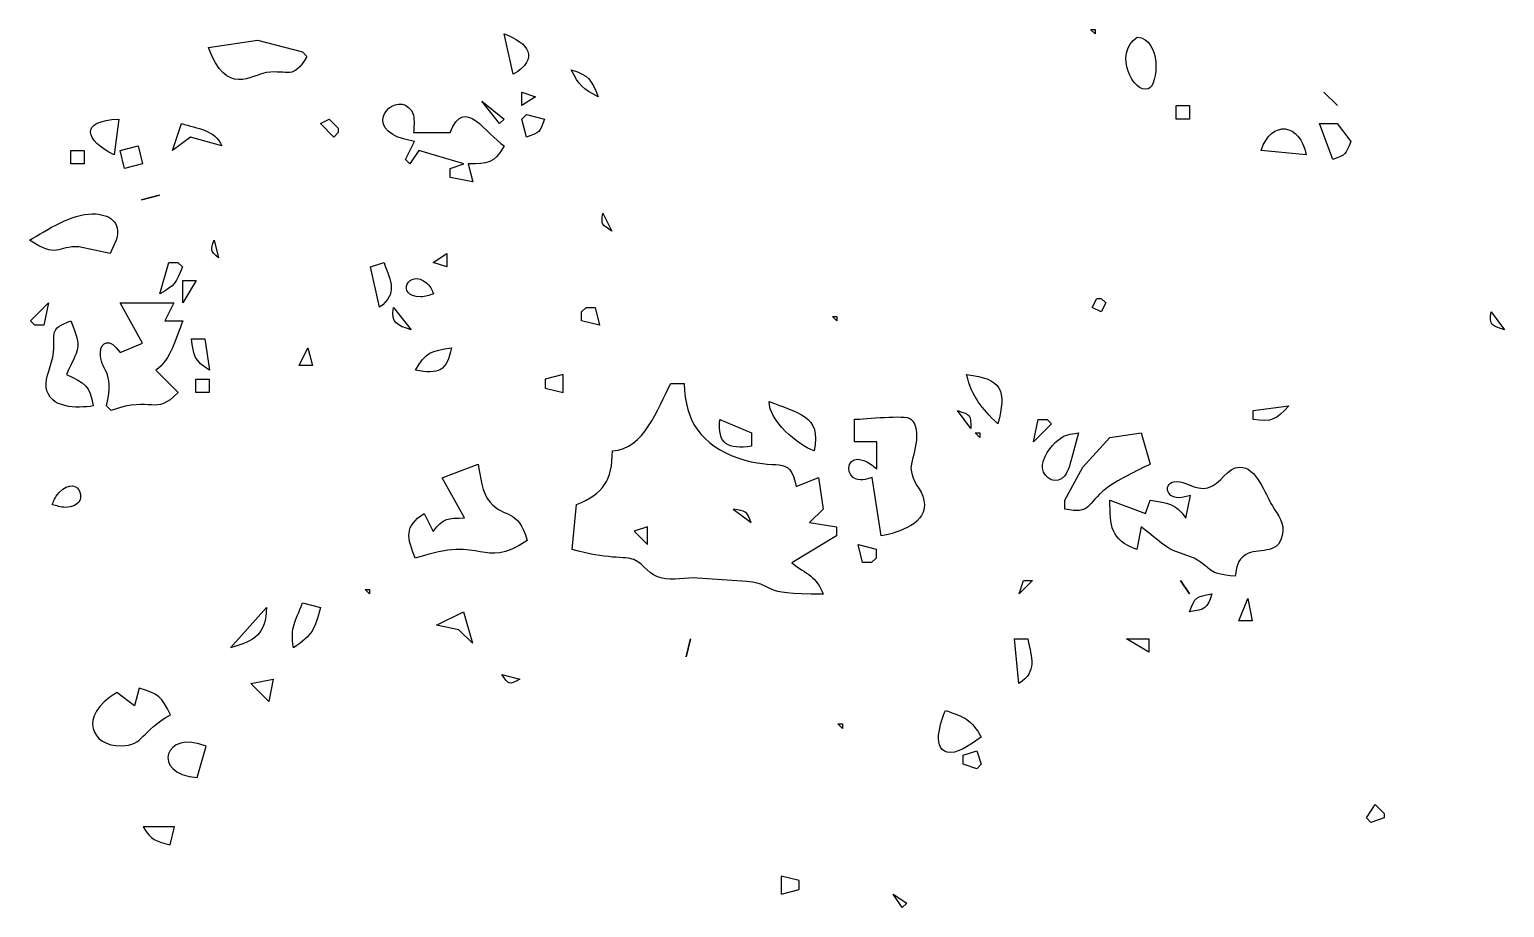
# Model space of a CAD drawing. Header units: centimetres. Extents: x -10.8 to 7.5, y -7.5 to 7.5.
# Drawn here: x -6.823 to -4.532, y 1.015 to 2.379 of the extents above; entities that cross this region are included whole.
import ezdxf

# ---------------------------------------------------------------- set-up
doc = ezdxf.new("R2010")
doc.units = ezdxf.units.CM
doc.header["$MEASUREMENT"] = 0
doc.layers.add('Layer 1', color=7, linetype='Continuous')

msp = doc.modelspace()

# ---------------------------------------------------------------- linework, layer by layer
at = {"layer": 'Layer 1'}
for points, knots in [([(-6.46897, 2.36256), (-6.46897, 2.36256), (-6.54525, 2.35108), (-6.54525, 2.35108), (-6.54525, 2.35108), (-6.51734, 2.27383), (-6.47865, 2.30849), (-6.45478, 2.31197), (-6.45478, 2.31197), (-6.42124, 2.31677), (-6.4133, 2.29965), (-6.39215, 2.33716), (-6.39215, 2.33716), (-6.39215, 2.33716), (-6.39911, 2.34412), (-6.39911, 2.34412), (-6.39911, 2.34412), (-6.39911, 2.34412), (-6.46898, 2.36256), (-6.46898, 2.36256), (-6.46898, 2.36256), (-6.46898, 2.36256), (-6.46897, 2.36256), (-6.46897, 2.36256)], [0, 0, 0, 0, 0.1428571, 0.1428571, 0.1428571, 0.1428571, 0.2857143, 0.2857143, 0.2857143, 0.2857143, 0.4285714, 0.4285714, 0.4285714, 0.4285714, 0.5714286, 0.5714286, 0.5714286, 0.5714286, 0.7142857, 0.7142857, 0.7142857, 0.7142857, 1, 1, 1, 1]), ([(-6.08594, 2.37195), (-6.08594, 2.37195), (-6.07202, 2.30932), (-6.07202, 2.30932), (-6.07202, 2.30932), (-6.0295, 2.3334), (-6.04857, 2.35873), (-6.08594, 2.37195)], [0, 0, 0, 0, 0.3333333, 0.3333333, 0.3333333, 0.3333333, 1, 1, 1, 1]), ([(-5.17481, 2.37891), (-5.17481, 2.37891), (-5.16785, 2.37195), (-5.16785, 2.37195), (-5.16785, 2.37195), (-5.16785, 2.37195), (-5.16785, 2.37891), (-5.16785, 2.37891), (-5.16785, 2.37891), (-5.16785, 2.37891), (-5.17481, 2.37891), (-5.17481, 2.37891)], [0, 0, 0, 0, 0.25, 0.25, 0.25, 0.25, 0.5, 0.5, 0.5, 0.5, 1, 1, 1, 1]), ([(-5.08566, 2.28663), (-5.06889, 2.29227), (-5.06485, 2.36478), (-5.10264, 2.36694), (-5.10264, 2.36694), (-5.14085, 2.34056), (-5.10772, 2.27932), (-5.08566, 2.28663)], [0, 0, 0, 0, 0.3333333, 0.3333333, 0.3333333, 0.3333333, 1, 1, 1, 1]), ([(-5.98159, 2.31628), (-5.96934, 2.29178), (-5.96433, 2.28677), (-5.93983, 2.27452), (-5.93983, 2.27452), (-5.95083, 2.30159), (-5.9534, 2.30716), (-5.98159, 2.31628)], [0, 0, 0, 0, 0.3333333, 0.3333333, 0.3333333, 0.3333333, 1, 1, 1, 1]), ([(-6.22663, 2.24578), (-6.24222, 2.28893), (-6.30228, 2.24126), (-6.25892, 2.21578), (-6.25892, 2.21578), (-6.24862, 2.20973), (-6.23658, 2.20764), (-6.22517, 2.20492), (-6.22517, 2.20492), (-6.22517, 2.20492), (-6.23909, 2.17708), (-6.23909, 2.17708), (-6.23909, 2.17708), (-6.23909, 2.17708), (-6.23213, 2.17012), (-6.23213, 2.17012), (-6.23213, 2.17012), (-6.23213, 2.17012), (-6.21821, 2.191), (-6.21821, 2.191), (-6.21821, 2.191), (-6.21821, 2.191), (-6.14862, 2.17012), (-6.14862, 2.17012), (-6.14862, 2.17012), (-6.14862, 2.17012), (-6.1695, 2.16316), (-6.1695, 2.16316), (-6.1695, 2.16316), (-6.1695, 2.16316), (-6.1695, 2.14924), (-6.1695, 2.14924), (-6.1695, 2.14924), (-6.1695, 2.14924), (-6.1347, 2.14228), (-6.1347, 2.14228), (-6.1347, 2.14228), (-6.1347, 2.14228), (-6.14166, 2.17012), (-6.14166, 2.17012), (-6.14166, 2.17012), (-6.11069, 2.17123), (-6.10192, 2.16963), (-6.08598, 2.19796), (-6.08598, 2.19796), (-6.1127, 2.21599), (-6.14896, 2.27737), (-6.16949, 2.21884), (-6.16949, 2.21884), (-6.16949, 2.21884), (-6.22663, 2.21884), (-6.22663, 2.21884), (-6.22663, 2.21884), (-6.22573, 2.22775), (-6.22538, 2.23714), (-6.22663, 2.24577), (-6.22663, 2.24577), (-6.22663, 2.24577), (-6.22663, 2.24578), (-6.22663, 2.24578)], [0, 0, 0, 0, 0.0625, 0.0625, 0.0625, 0.0625, 0.125, 0.125, 0.125, 0.125, 0.1875, 0.1875, 0.1875, 0.1875, 0.25, 0.25, 0.25, 0.25, 0.3125, 0.3125, 0.3125, 0.3125, 0.375, 0.375, 0.375, 0.375, 0.4375, 0.4375, 0.4375, 0.4375, 0.5, 0.5, 0.5, 0.5, 0.5625, 0.5625, 0.5625, 0.5625, 0.625, 0.625, 0.625, 0.625, 0.6875, 0.6875, 0.6875, 0.6875, 0.75, 0.75, 0.75, 0.75, 0.8125, 0.8125, 0.8125, 0.8125, 0.875, 0.875, 0.875, 0.875, 1, 1, 1, 1]), ([(-6.05816, 2.28148), (-6.05816, 2.28148), (-6.05816, 2.2606), (-6.05816, 2.2606), (-6.05816, 2.2606), (-6.05816, 2.2606), (-6.03728, 2.27452), (-6.03728, 2.27452), (-6.03728, 2.27452), (-6.03728, 2.27452), (-6.05816, 2.28148), (-6.05816, 2.28148)], [0, 0, 0, 0, 0.25, 0.25, 0.25, 0.25, 0.5, 0.5, 0.5, 0.5, 1, 1, 1, 1]), ([(-4.81244, 2.28148), (-4.81244, 2.28148), (-4.79156, 2.2606), (-4.79156, 2.2606), (-4.79156, 2.2606), (-4.79156, 2.2606), (-4.81244, 2.28148), (-4.81244, 2.28148)], [0, 0, 0, 0, 0.3333333, 0.3333333, 0.3333333, 0.3333333, 1, 1, 1, 1]), ([(-6.12078, 2.26756), (-6.12078, 2.26756), (-6.09294, 2.23276), (-6.09294, 2.23276), (-6.09294, 2.23276), (-6.09294, 2.23276), (-6.08598, 2.23972), (-6.08598, 2.23972), (-6.08598, 2.23972), (-6.08598, 2.23972), (-6.12078, 2.26756), (-6.12078, 2.26756)], [0, 0, 0, 0, 0.25, 0.25, 0.25, 0.25, 0.5, 0.5, 0.5, 0.5, 1, 1, 1, 1]), ([(-6.05126, 2.24668), (-6.05126, 2.24668), (-6.05822, 2.23972), (-6.05822, 2.23972), (-6.05822, 2.23972), (-6.05822, 2.23972), (-6.05126, 2.21188), (-6.05126, 2.21188), (-6.05126, 2.21188), (-6.02989, 2.21933), (-6.03087, 2.21835), (-6.02342, 2.23972), (-6.02342, 2.23972), (-6.02342, 2.23972), (-6.05126, 2.24668), (-6.05126, 2.24668)], [0, 0, 0, 0, 0.2, 0.2, 0.2, 0.2, 0.4, 0.4, 0.4, 0.4, 0.6, 0.6, 0.6, 0.6, 1, 1, 1, 1]), ([(-5.04206, 2.2606), (-5.04206, 2.2606), (-5.04206, 2.23972), (-5.04206, 2.23972), (-5.04206, 2.23972), (-5.04206, 2.23972), (-5.02119, 2.23972), (-5.02119, 2.23972), (-5.02119, 2.23972), (-5.02119, 2.23972), (-5.02119, 2.2606), (-5.02119, 2.2606), (-5.02119, 2.2606), (-5.02119, 2.2606), (-5.04206, 2.2606), (-5.04206, 2.2606)], [0, 0, 0, 0, 0.2, 0.2, 0.2, 0.2, 0.4, 0.4, 0.4, 0.4, 0.6, 0.6, 0.6, 0.6, 1, 1, 1, 1]), ([(-6.69153, 2.18405), (-6.69153, 2.18405), (-6.68457, 2.23973), (-6.68457, 2.23973), (-6.68457, 2.23973), (-6.7456, 2.23757), (-6.73781, 2.20674), (-6.69153, 2.18405)], [0, 0, 0, 0, 0.3333333, 0.3333333, 0.3333333, 0.3333333, 1, 1, 1, 1]), ([(-6.58717, 2.23276), (-6.58717, 2.23276), (-6.60109, 2.191), (-6.60109, 2.191), (-6.60109, 2.191), (-6.60109, 2.191), (-6.57325, 2.21188), (-6.57325, 2.21188), (-6.57325, 2.21188), (-6.57325, 2.21188), (-6.52453, 2.19796), (-6.52453, 2.19796), (-6.52453, 2.19796), (-6.53504, 2.22343), (-6.5619, 2.22489), (-6.58716, 2.23276), (-6.58716, 2.23276), (-6.58716, 2.23276), (-6.58717, 2.23276), (-6.58717, 2.23276)], [0, 0, 0, 0, 0.1666667, 0.1666667, 0.1666667, 0.1666667, 0.3333333, 0.3333333, 0.3333333, 0.3333333, 0.5, 0.5, 0.5, 0.5, 0.6666667, 0.6666667, 0.6666667, 0.6666667, 1, 1, 1, 1]), ([(-6.37139, 2.23276), (-6.37139, 2.23276), (-6.35051, 2.21188), (-6.35051, 2.21188), (-6.35051, 2.21188), (-6.35051, 2.21188), (-6.34355, 2.21884), (-6.34355, 2.21884), (-6.34355, 2.21884), (-6.34355, 2.21884), (-6.34355, 2.2258), (-6.34355, 2.2258), (-6.34355, 2.2258), (-6.34355, 2.2258), (-6.35747, 2.23972), (-6.35747, 2.23972), (-6.35747, 2.23972), (-6.35747, 2.23972), (-6.37139, 2.23276), (-6.37139, 2.23276)], [0, 0, 0, 0, 0.1666667, 0.1666667, 0.1666667, 0.1666667, 0.3333333, 0.3333333, 0.3333333, 0.3333333, 0.5, 0.5, 0.5, 0.5, 0.6666667, 0.6666667, 0.6666667, 0.6666667, 1, 1, 1, 1]), ([(-4.9099, 2.19101), (-4.9099, 2.19101), (-4.84031, 2.18405), (-4.84031, 2.18405), (-4.84031, 2.18405), (-4.8488, 2.23353), (-4.89431, 2.23973), (-4.9099, 2.19101)], [0, 0, 0, 0, 0.3333333, 0.3333333, 0.3333333, 0.3333333, 1, 1, 1, 1]), ([(-4.81949, 2.23276), (-4.81949, 2.23276), (-4.79861, 2.17708), (-4.79861, 2.17708), (-4.79861, 2.17708), (-4.77766, 2.1846), (-4.77905, 2.18432), (-4.77077, 2.20492), (-4.77077, 2.20492), (-4.77077, 2.20492), (-4.79165, 2.23276), (-4.79165, 2.23276), (-4.79165, 2.23276), (-4.79165, 2.23276), (-4.81949, 2.23276), (-4.81949, 2.23276)], [0, 0, 0, 0, 0.2, 0.2, 0.2, 0.2, 0.4, 0.4, 0.4, 0.4, 0.6, 0.6, 0.6, 0.6, 1, 1, 1, 1]), ([(-6.75896, 2.19105), (-6.75896, 2.19105), (-6.75896, 2.17017), (-6.75896, 2.17017), (-6.75896, 2.17017), (-6.75896, 2.17017), (-6.73808, 2.17017), (-6.73808, 2.17017), (-6.73808, 2.17017), (-6.73808, 2.17017), (-6.73808, 2.19105), (-6.73808, 2.19105), (-6.73808, 2.19105), (-6.73808, 2.19105), (-6.75896, 2.19105), (-6.75896, 2.19105)], [0, 0, 0, 0, 0.2, 0.2, 0.2, 0.2, 0.4, 0.4, 0.4, 0.4, 0.6, 0.6, 0.6, 0.6, 1, 1, 1, 1]), ([(-6.68238, 2.19105), (-6.68238, 2.19105), (-6.67542, 2.16321), (-6.67542, 2.16321), (-6.67542, 2.16321), (-6.67542, 2.16321), (-6.64758, 2.17017), (-6.64758, 2.17017), (-6.64758, 2.17017), (-6.64758, 2.17017), (-6.65454, 2.19801), (-6.65454, 2.19801), (-6.65454, 2.19801), (-6.65454, 2.19801), (-6.68238, 2.19105), (-6.68238, 2.19105)], [0, 0, 0, 0, 0.2, 0.2, 0.2, 0.2, 0.4, 0.4, 0.4, 0.4, 0.6, 0.6, 0.6, 0.6, 1, 1, 1, 1]), ([(-6.64897, 2.11447), (-6.64897, 2.11447), (-6.62113, 2.12143), (-6.62113, 2.12143), (-6.62113, 2.12143), (-6.62113, 2.12143), (-6.64897, 2.11447), (-6.64897, 2.11447)], [0, 0, 0, 0, 0.3333333, 0.3333333, 0.3333333, 0.3333333, 1, 1, 1, 1]), ([(-6.68851, 2.05184), (-6.68009, 2.08051), (-6.69937, 2.09255), (-6.72574, 2.09255), (-6.72574, 2.09255), (-6.75755, 2.09255), (-6.79596, 2.0675), (-6.82317, 2.05184), (-6.82317, 2.05184), (-6.78016, 2.02226), (-6.77967, 2.04293), (-6.74662, 2.04147), (-6.74662, 2.04147), (-6.74662, 2.04147), (-6.6979, 2.03096), (-6.6979, 2.03096), (-6.6979, 2.03096), (-6.6979, 2.03096), (-6.6885, 2.05184), (-6.6885, 2.05184), (-6.6885, 2.05184), (-6.6885, 2.05184), (-6.68851, 2.05184), (-6.68851, 2.05184)], [0, 0, 0, 0, 0.1428571, 0.1428571, 0.1428571, 0.1428571, 0.2857143, 0.2857143, 0.2857143, 0.2857143, 0.4285714, 0.4285714, 0.4285714, 0.4285714, 0.5714286, 0.5714286, 0.5714286, 0.5714286, 0.7142857, 0.7142857, 0.7142857, 0.7142857, 1, 1, 1, 1]), ([(-5.91845, 2.06576), (-5.91845, 2.06576), (-5.93237, 2.0936), (-5.93237, 2.0936), (-5.93237, 2.0936), (-5.93592, 2.07523), (-5.93362, 2.07571), (-5.91845, 2.06576)], [0, 0, 0, 0, 0.3333333, 0.3333333, 0.3333333, 0.3333333, 1, 1, 1, 1]), ([(-6.5295, 2.02407), (-6.5295, 2.02407), (-6.53646, 2.05191), (-6.53646, 2.05191), (-6.53646, 2.05191), (-6.54175, 2.03563), (-6.54224, 2.03542), (-6.5295, 2.02407)], [0, 0, 0, 0, 0.3333333, 0.3333333, 0.3333333, 0.3333333, 1, 1, 1, 1]), ([(-6.60655, 2.01699), (-6.60655, 2.01699), (-6.62047, 1.96827), (-6.62047, 1.96827), (-6.62047, 1.96827), (-6.59695, 1.98156), (-6.59576, 1.98518), (-6.58567, 2.01003), (-6.58567, 2.01003), (-6.58567, 2.01003), (-6.59263, 2.01699), (-6.59263, 2.01699), (-6.59263, 2.01699), (-6.59263, 2.01699), (-6.60655, 2.01699), (-6.60655, 2.01699)], [0, 0, 0, 0, 0.2, 0.2, 0.2, 0.2, 0.4, 0.4, 0.4, 0.4, 0.6, 0.6, 0.6, 0.6, 1, 1, 1, 1]), ([(-6.29338, 2.01003), (-6.29338, 2.01003), (-6.27946, 1.9474), (-6.27946, 1.9474), (-6.27946, 1.9474), (-6.25093, 1.96904), (-6.26143, 1.98658), (-6.2725, 2.01699), (-6.2725, 2.01699), (-6.2725, 2.01699), (-6.29338, 2.01003), (-6.29338, 2.01003)], [0, 0, 0, 0, 0.25, 0.25, 0.25, 0.25, 0.5, 0.5, 0.5, 0.5, 1, 1, 1, 1]), ([(-6.196, 2.01699), (-6.196, 2.01699), (-6.17512, 2.01003), (-6.17512, 2.01003), (-6.17512, 2.01003), (-6.17512, 2.01003), (-6.17512, 2.03091), (-6.17512, 2.03091), (-6.17512, 2.03091), (-6.17512, 2.03091), (-6.196, 2.01699), (-6.196, 2.01699)], [0, 0, 0, 0, 0.25, 0.25, 0.25, 0.25, 0.5, 0.5, 0.5, 0.5, 1, 1, 1, 1]), ([(-6.20611, 1.98474), (-6.23416, 2.00924), (-6.25601, 1.96351), (-6.21585, 1.96372), (-6.21585, 1.96372), (-6.20743, 1.96379), (-6.20277, 1.96623), (-6.19539, 1.9681), (-6.19539, 1.9681), (-6.19762, 1.972), (-6.19838, 1.97805), (-6.20611, 1.98473), (-6.20611, 1.98473), (-6.20611, 1.98473), (-6.20611, 1.98474), (-6.20611, 1.98474)], [0, 0, 0, 0, 0.2, 0.2, 0.2, 0.2, 0.4, 0.4, 0.4, 0.4, 0.6, 0.6, 0.6, 0.6, 1, 1, 1, 1]), ([(-6.58521, 1.98898), (-6.58521, 1.98898), (-6.58521, 1.95418), (-6.58521, 1.95418), (-6.58521, 1.95418), (-6.58521, 1.95418), (-6.56433, 1.98898), (-6.56433, 1.98898), (-6.56433, 1.98898), (-6.56433, 1.98898), (-6.58521, 1.98898), (-6.58521, 1.98898)], [0, 0, 0, 0, 0.25, 0.25, 0.25, 0.25, 0.5, 0.5, 0.5, 0.5, 1, 1, 1, 1]), ([(-6.82169, 1.92635), (-6.82169, 1.92635), (-6.81473, 1.91939), (-6.81473, 1.91939), (-6.81473, 1.91939), (-6.81473, 1.91939), (-6.80082, 1.91939), (-6.80082, 1.91939), (-6.80082, 1.91939), (-6.80082, 1.91939), (-6.79386, 1.95419), (-6.79386, 1.95419), (-6.79386, 1.95419), (-6.79386, 1.95419), (-6.8217, 1.92635), (-6.8217, 1.92635), (-6.8217, 1.92635), (-6.8217, 1.92635), (-6.82169, 1.92635), (-6.82169, 1.92635)], [0, 0, 0, 0, 0.1666667, 0.1666667, 0.1666667, 0.1666667, 0.3333333, 0.3333333, 0.3333333, 0.3333333, 0.5, 0.5, 0.5, 0.5, 0.6666667, 0.6666667, 0.6666667, 0.6666667, 1, 1, 1, 1]), ([(-6.68253, 1.95419), (-6.68253, 1.95419), (-6.64773, 1.89156), (-6.64773, 1.89156), (-6.64773, 1.89156), (-6.64773, 1.89156), (-6.68253, 1.87708), (-6.68253, 1.87708), (-6.68253, 1.87708), (-6.69847, 1.90095), (-6.71232, 1.89378), (-6.71308, 1.87708), (-6.71308, 1.87708), (-6.71433, 1.84862), (-6.69018, 1.8514), (-6.70341, 1.79412), (-6.70341, 1.79412), (-6.70341, 1.79412), (-6.69645, 1.78716), (-6.69645, 1.78716), (-6.69645, 1.78716), (-6.62978, 1.81068), (-6.63061, 1.777), (-6.59206, 1.815), (-6.59206, 1.815), (-6.59206, 1.815), (-6.62686, 1.8498), (-6.62686, 1.8498), (-6.62686, 1.8498), (-6.60382, 1.86511), (-6.59513, 1.90074), (-6.5851, 1.92635), (-6.5851, 1.92635), (-6.5851, 1.92635), (-6.61294, 1.92635), (-6.61294, 1.92635), (-6.61294, 1.92635), (-6.61294, 1.92635), (-6.59902, 1.95419), (-6.59902, 1.95419), (-6.59902, 1.95419), (-6.59902, 1.95419), (-6.68254, 1.95419), (-6.68254, 1.95419), (-6.68254, 1.95419), (-6.68254, 1.95419), (-6.68253, 1.95419), (-6.68253, 1.95419)], [0, 0, 0, 0, 0.0769231, 0.0769231, 0.0769231, 0.0769231, 0.1538462, 0.1538462, 0.1538462, 0.1538462, 0.2307692, 0.2307692, 0.2307692, 0.2307692, 0.3076923, 0.3076923, 0.3076923, 0.3076923, 0.3846154, 0.3846154, 0.3846154, 0.3846154, 0.4615385, 0.4615385, 0.4615385, 0.4615385, 0.5384615, 0.5384615, 0.5384615, 0.5384615, 0.6153846, 0.6153846, 0.6153846, 0.6153846, 0.6923077, 0.6923077, 0.6923077, 0.6923077, 0.7692308, 0.7692308, 0.7692308, 0.7692308, 0.8461538, 0.8461538, 0.8461538, 0.8461538, 1, 1, 1, 1]), ([(-5.16533, 1.96114), (-5.16533, 1.96114), (-5.17229, 1.94722), (-5.17229, 1.94722), (-5.17229, 1.94722), (-5.17229, 1.94722), (-5.15837, 1.94026), (-5.15837, 1.94026), (-5.15837, 1.94026), (-5.15837, 1.94026), (-5.15141, 1.95418), (-5.15141, 1.95418), (-5.15141, 1.95418), (-5.15141, 1.95418), (-5.15837, 1.96114), (-5.15837, 1.96114), (-5.15837, 1.96114), (-5.15837, 1.96114), (-5.16533, 1.96114), (-5.16533, 1.96114)], [0, 0, 0, 0, 0.1666667, 0.1666667, 0.1666667, 0.1666667, 0.3333333, 0.3333333, 0.3333333, 0.3333333, 0.5, 0.5, 0.5, 0.5, 0.6666667, 0.6666667, 0.6666667, 0.6666667, 1, 1, 1, 1]), ([(-6.78591, 1.87763), (-6.78772, 1.85668), (-6.79934, 1.83866), (-6.79732, 1.82342), (-6.79732, 1.82342), (-6.7928, 1.78925), (-6.74881, 1.7905), (-6.72411, 1.79412), (-6.72411, 1.79412), (-6.7294, 1.82579), (-6.73706, 1.8301), (-6.76587, 1.84284), (-6.76587, 1.84284), (-6.74784, 1.88404), (-6.74019, 1.88112), (-6.75891, 1.92635), (-6.75891, 1.92635), (-6.79385, 1.91271), (-6.7832, 1.90874), (-6.78591, 1.87763)], [0, 0, 0, 0, 0.1666667, 0.1666667, 0.1666667, 0.1666667, 0.3333333, 0.3333333, 0.3333333, 0.3333333, 0.5, 0.5, 0.5, 0.5, 0.6666667, 0.6666667, 0.6666667, 0.6666667, 1, 1, 1, 1]), ([(-6.23008, 1.91243), (-6.23008, 1.91243), (-6.25792, 1.94723), (-6.25792, 1.94723), (-6.25792, 1.94723), (-6.26237, 1.92232), (-6.2518, 1.91932), (-6.23008, 1.91243)], [0, 0, 0, 0, 0.3333333, 0.3333333, 0.3333333, 0.3333333, 1, 1, 1, 1]), ([(-5.95866, 1.94723), (-5.95866, 1.94723), (-5.96562, 1.94027), (-5.96562, 1.94027), (-5.96562, 1.94027), (-5.96562, 1.94027), (-5.96562, 1.92635), (-5.96562, 1.92635), (-5.96562, 1.92635), (-5.96562, 1.92635), (-5.93778, 1.91939), (-5.93778, 1.91939), (-5.93778, 1.91939), (-5.93778, 1.91939), (-5.94474, 1.94723), (-5.94474, 1.94723), (-5.94474, 1.94723), (-5.94474, 1.94723), (-5.95866, 1.94723), (-5.95866, 1.94723)], [0, 0, 0, 0, 0.1666667, 0.1666667, 0.1666667, 0.1666667, 0.3333333, 0.3333333, 0.3333333, 0.3333333, 0.5, 0.5, 0.5, 0.5, 0.6666667, 0.6666667, 0.6666667, 0.6666667, 1, 1, 1, 1]), ([(-5.57588, 1.93331), (-5.57588, 1.93331), (-5.56892, 1.92635), (-5.56892, 1.92635), (-5.56892, 1.92635), (-5.56892, 1.92635), (-5.56892, 1.93331), (-5.56892, 1.93331), (-5.56892, 1.93331), (-5.56892, 1.93331), (-5.57588, 1.93331), (-5.57588, 1.93331)], [0, 0, 0, 0, 0.25, 0.25, 0.25, 0.25, 0.5, 0.5, 0.5, 0.5, 1, 1, 1, 1]), ([(-4.53197, 1.91243), (-4.53197, 1.91243), (-4.55285, 1.94027), (-4.55285, 1.94027), (-4.55285, 1.94027), (-4.55689, 1.91932), (-4.55062, 1.91883), (-4.53197, 1.91243)], [0, 0, 0, 0, 0.3333333, 0.3333333, 0.3333333, 0.3333333, 1, 1, 1, 1]), ([(-6.57162, 1.89851), (-6.56786, 1.87179), (-6.56731, 1.86441), (-6.54378, 1.84979), (-6.54378, 1.84979), (-6.54378, 1.84979), (-6.55074, 1.89851), (-6.55074, 1.89851), (-6.55074, 1.89851), (-6.55074, 1.89851), (-6.57162, 1.89851), (-6.57162, 1.89851)], [0, 0, 0, 0, 0.25, 0.25, 0.25, 0.25, 0.5, 0.5, 0.5, 0.5, 1, 1, 1, 1]), ([(-6.4045, 1.85675), (-6.4045, 1.85675), (-6.38362, 1.85675), (-6.38362, 1.85675), (-6.38362, 1.85675), (-6.38362, 1.85675), (-6.39058, 1.88459), (-6.39058, 1.88459), (-6.39058, 1.88459), (-6.39058, 1.88459), (-6.4045, 1.85675), (-6.4045, 1.85675)], [0, 0, 0, 0, 0.25, 0.25, 0.25, 0.25, 0.5, 0.5, 0.5, 0.5, 1, 1, 1, 1]), ([(-6.22356, 1.84979), (-6.18821, 1.84304), (-6.17429, 1.84791), (-6.16788, 1.88459), (-6.16788, 1.88459), (-6.19878, 1.87944), (-6.20797, 1.87812), (-6.22356, 1.84979)], [0, 0, 0, 0, 0.3333333, 0.3333333, 0.3333333, 0.3333333, 1, 1, 1, 1]), ([(-6.56479, 1.83583), (-6.56479, 1.83583), (-6.56479, 1.81495), (-6.56479, 1.81495), (-6.56479, 1.81495), (-6.56479, 1.81495), (-6.54392, 1.81495), (-6.54392, 1.81495), (-6.54392, 1.81495), (-6.54392, 1.81495), (-6.54392, 1.83583), (-6.54392, 1.83583), (-6.54392, 1.83583), (-6.54392, 1.83583), (-6.56479, 1.83583), (-6.56479, 1.83583)], [0, 0, 0, 0, 0.2, 0.2, 0.2, 0.2, 0.4, 0.4, 0.4, 0.4, 0.6, 0.6, 0.6, 0.6, 1, 1, 1, 1]), ([(-5.99411, 1.84279), (-5.99411, 1.84279), (-5.99411, 1.81495), (-5.99411, 1.81495), (-5.99411, 1.81495), (-5.99411, 1.81495), (-6.02195, 1.82191), (-6.02195, 1.82191), (-6.02195, 1.82191), (-6.02195, 1.82191), (-6.02195, 1.83583), (-6.02195, 1.83583), (-6.02195, 1.83583), (-6.02195, 1.83583), (-5.99411, 1.84279), (-5.99411, 1.84279)], [0, 0, 0, 0, 0.2, 0.2, 0.2, 0.2, 0.4, 0.4, 0.4, 0.4, 0.6, 0.6, 0.6, 0.6, 1, 1, 1, 1]), ([(-5.36763, 1.84279), (-5.35823, 1.80681), (-5.34508, 1.79185), (-5.31891, 1.76624), (-5.31891, 1.76624), (-5.30562, 1.81788), (-5.31139, 1.83674), (-5.36763, 1.84279)], [0, 0, 0, 0, 0.3333333, 0.3333333, 0.3333333, 0.3333333, 1, 1, 1, 1]), ([(-5.82709, 1.82887), (-5.8472, 1.78997), (-5.86829, 1.72705), (-5.91756, 1.72448), (-5.91756, 1.72448), (-5.91826, 1.67841), (-5.93078, 1.65836), (-5.97324, 1.64097), (-5.97324, 1.64097), (-5.97324, 1.64097), (-5.9802, 1.57138), (-5.9802, 1.57138), (-5.9802, 1.57138), (-5.9278, 1.55537), (-5.89738, 1.56101), (-5.88423, 1.55537), (-5.88423, 1.55537), (-5.86634, 1.54771), (-5.86252, 1.53011), (-5.84032, 1.52677), (-5.84032, 1.52677), (-5.82578, 1.52183), (-5.80204, 1.52837), (-5.78534, 1.52677), (-5.78534, 1.52677), (-5.78534, 1.52677), (-5.70879, 1.52169), (-5.70879, 1.52169), (-5.70879, 1.52169), (-5.65562, 1.51417), (-5.69717, 1.50179), (-5.59048, 1.50179), (-5.59048, 1.50179), (-5.60029, 1.52942), (-5.61574, 1.53234), (-5.6392, 1.55051), (-5.6392, 1.55051), (-5.6392, 1.55051), (-5.56961, 1.59227), (-5.56961, 1.59227), (-5.56961, 1.59227), (-5.56961, 1.59227), (-5.56961, 1.60619), (-5.56961, 1.60619), (-5.56961, 1.60619), (-5.56961, 1.60619), (-5.61137, 1.61315), (-5.61137, 1.61315), (-5.61137, 1.61315), (-5.61137, 1.61315), (-5.59049, 1.63403), (-5.59049, 1.63403), (-5.59049, 1.63403), (-5.59049, 1.63403), (-5.59745, 1.68275), (-5.59745, 1.68275), (-5.59745, 1.68275), (-5.59745, 1.68275), (-5.63225, 1.66883), (-5.63225, 1.66883), (-5.63225, 1.66883), (-5.64144, 1.72089), (-5.66287, 1.69152), (-5.72272, 1.71337), (-5.72272, 1.71337), (-5.77937, 1.73404), (-5.80477, 1.7696), (-5.80623, 1.8289), (-5.80623, 1.8289), (-5.80623, 1.8289), (-5.82709, 1.82887), (-5.82709, 1.82887)], [0, 0, 0, 0, 0.0526316, 0.0526316, 0.0526316, 0.0526316, 0.1052632, 0.1052632, 0.1052632, 0.1052632, 0.1578947, 0.1578947, 0.1578947, 0.1578947, 0.2105263, 0.2105263, 0.2105263, 0.2105263, 0.2631579, 0.2631579, 0.2631579, 0.2631579, 0.3157895, 0.3157895, 0.3157895, 0.3157895, 0.3684211, 0.3684211, 0.3684211, 0.3684211, 0.4210526, 0.4210526, 0.4210526, 0.4210526, 0.4736842, 0.4736842, 0.4736842, 0.4736842, 0.5263158, 0.5263158, 0.5263158, 0.5263158, 0.5789474, 0.5789474, 0.5789474, 0.5789474, 0.6315789, 0.6315789, 0.6315789, 0.6315789, 0.6842105, 0.6842105, 0.6842105, 0.6842105, 0.7368421, 0.7368421, 0.7368421, 0.7368421, 0.7894737, 0.7894737, 0.7894737, 0.7894737, 0.8421053, 0.8421053, 0.8421053, 0.8421053, 0.8947368, 0.8947368, 0.8947368, 0.8947368, 1, 1, 1, 1]), ([(-5.6045, 1.72448), (-5.59183, 1.78043), (-5.63102, 1.78287), (-5.67409, 1.80103), (-5.67409, 1.80103), (-5.67499, 1.77194), (-5.63032, 1.73338), (-5.6045, 1.72448)], [0, 0, 0, 0, 0.3333333, 0.3333333, 0.3333333, 0.3333333, 1, 1, 1, 1]), ([(-4.92248, 1.78711), (-4.92248, 1.78711), (-4.92248, 1.77319), (-4.92248, 1.77319), (-4.92248, 1.77319), (-4.89255, 1.76888), (-4.88761, 1.77263), (-4.8668, 1.79407), (-4.8668, 1.79407), (-4.8668, 1.79407), (-4.92248, 1.78711), (-4.92248, 1.78711)], [0, 0, 0, 0, 0.25, 0.25, 0.25, 0.25, 0.5, 0.5, 0.5, 0.5, 1, 1, 1, 1]), ([(-5.7506, 1.77319), (-5.75547, 1.73429), (-5.73738, 1.72691), (-5.70188, 1.73143), (-5.70188, 1.73143), (-5.70188, 1.73143), (-5.70188, 1.75231), (-5.70188, 1.75231), (-5.70188, 1.75231), (-5.70188, 1.75231), (-5.7506, 1.77319), (-5.7506, 1.77319)], [0, 0, 0, 0, 0.25, 0.25, 0.25, 0.25, 0.5, 0.5, 0.5, 0.5, 1, 1, 1, 1]), ([(-5.43381, 1.64744), (-5.43736, 1.66637), (-5.45225, 1.67437), (-5.45406, 1.69692), (-5.45406, 1.69692), (-5.45302, 1.71362), (-5.43443, 1.75663), (-5.45406, 1.77375), (-5.45406, 1.77375), (-5.46415, 1.78154), (-5.524, 1.77298), (-5.54182, 1.77375), (-5.54182, 1.77375), (-5.54182, 1.77375), (-5.54182, 1.7384), (-5.54182, 1.7384), (-5.54182, 1.7384), (-5.54182, 1.7384), (-5.50702, 1.7384), (-5.50702, 1.7384), (-5.50702, 1.7384), (-5.50702, 1.7384), (-5.50702, 1.69664), (-5.50702, 1.69664), (-5.50702, 1.69664), (-5.51398, 1.70137), (-5.51878, 1.70645), (-5.52748, 1.70951), (-5.52748, 1.70951), (-5.55246, 1.71835), (-5.55615, 1.69218), (-5.54349, 1.68286), (-5.54349, 1.68286), (-5.53396, 1.67597), (-5.52386, 1.68056), (-5.51398, 1.68286), (-5.51398, 1.68286), (-5.51398, 1.68286), (-5.50006, 1.59225), (-5.50006, 1.59225), (-5.50006, 1.59225), (-5.47285, 1.59768), (-5.42706, 1.61097), (-5.43381, 1.64744)], [0, 0, 0, 0, 0.0833333, 0.0833333, 0.0833333, 0.0833333, 0.1666667, 0.1666667, 0.1666667, 0.1666667, 0.25, 0.25, 0.25, 0.25, 0.3333333, 0.3333333, 0.3333333, 0.3333333, 0.4166667, 0.4166667, 0.4166667, 0.4166667, 0.5, 0.5, 0.5, 0.5, 0.5833333, 0.5833333, 0.5833333, 0.5833333, 0.6666667, 0.6666667, 0.6666667, 0.6666667, 0.75, 0.75, 0.75, 0.75, 0.8333333, 0.8333333, 0.8333333, 0.8333333, 1, 1, 1, 1]), ([(-5.38175, 1.78711), (-5.38175, 1.78711), (-5.36087, 1.75927), (-5.36087, 1.75927), (-5.36087, 1.75927), (-5.36108, 1.78098), (-5.36129, 1.77973), (-5.38175, 1.78711)], [0, 0, 0, 0, 0.3333333, 0.3333333, 0.3333333, 0.3333333, 1, 1, 1, 1]), ([(-5.25649, 1.77319), (-5.25649, 1.77319), (-5.26345, 1.73839), (-5.26345, 1.73839), (-5.26345, 1.73839), (-5.26345, 1.73839), (-5.23561, 1.76623), (-5.23561, 1.76623), (-5.23561, 1.76623), (-5.23561, 1.76623), (-5.24257, 1.77319), (-5.24257, 1.77319), (-5.24257, 1.77319), (-5.24257, 1.77319), (-5.25649, 1.77319), (-5.25649, 1.77319)], [0, 0, 0, 0, 0.2, 0.2, 0.2, 0.2, 0.4, 0.4, 0.4, 0.4, 0.6, 0.6, 0.6, 0.6, 1, 1, 1, 1]), ([(-5.35398, 1.75232), (-5.35398, 1.75232), (-5.34702, 1.74536), (-5.34702, 1.74536), (-5.34702, 1.74536), (-5.34702, 1.74536), (-5.34702, 1.75232), (-5.34702, 1.75232), (-5.34702, 1.75232), (-5.34702, 1.75232), (-5.35398, 1.75232), (-5.35398, 1.75232)], [0, 0, 0, 0, 0.25, 0.25, 0.25, 0.25, 0.5, 0.5, 0.5, 0.5, 1, 1, 1, 1]), ([(-5.22544, 1.74118), (-5.23658, 1.73241), (-5.25126, 1.71237), (-5.24945, 1.69741), (-5.24945, 1.69741), (-5.24736, 1.68071), (-5.22753, 1.67034), (-5.21479, 1.68565), (-5.21479, 1.68565), (-5.20971, 1.69184), (-5.20546, 1.70938), (-5.20303, 1.71752), (-5.20303, 1.71752), (-5.20303, 1.71752), (-5.19391, 1.75232), (-5.19391, 1.75232), (-5.19391, 1.75232), (-5.20748, 1.75002), (-5.21374, 1.75044), (-5.22544, 1.74118)], [0, 0, 0, 0, 0.1666667, 0.1666667, 0.1666667, 0.1666667, 0.3333333, 0.3333333, 0.3333333, 0.3333333, 0.5, 0.5, 0.5, 0.5, 0.6666667, 0.6666667, 0.6666667, 0.6666667, 1, 1, 1, 1]), ([(-5.1452, 1.74536), (-5.1452, 1.74536), (-5.1871, 1.69887), (-5.1871, 1.69887), (-5.1871, 1.69887), (-5.1871, 1.69887), (-5.2148, 1.64793), (-5.2148, 1.64793), (-5.2148, 1.64793), (-5.2148, 1.64793), (-5.2148, 1.63401), (-5.2148, 1.63401), (-5.2148, 1.63401), (-5.17416, 1.62503), (-5.18132, 1.64167), (-5.15147, 1.6654), (-5.15147, 1.6654), (-5.13658, 1.67723), (-5.10067, 1.69491), (-5.08257, 1.70361), (-5.08257, 1.70361), (-5.08257, 1.70361), (-5.09649, 1.75233), (-5.09649, 1.75233), (-5.09649, 1.75233), (-5.09649, 1.75233), (-5.14521, 1.74537), (-5.14521, 1.74537), (-5.14521, 1.74537), (-5.14521, 1.74537), (-5.1452, 1.74536), (-5.1452, 1.74536)], [0, 0, 0, 0, 0.1111111, 0.1111111, 0.1111111, 0.1111111, 0.2222222, 0.2222222, 0.2222222, 0.2222222, 0.3333333, 0.3333333, 0.3333333, 0.3333333, 0.4444444, 0.4444444, 0.4444444, 0.4444444, 0.5555556, 0.5555556, 0.5555556, 0.5555556, 0.6666667, 0.6666667, 0.6666667, 0.6666667, 0.7777778, 0.7777778, 0.7777778, 0.7777778, 1, 1, 1, 1]), ([(-6.1821, 1.68272), (-6.1821, 1.68272), (-6.1473, 1.62009), (-6.1473, 1.62009), (-6.1473, 1.62009), (-6.17437, 1.61919), (-6.17924, 1.62155), (-6.19602, 1.59921), (-6.19602, 1.59921), (-6.19602, 1.59921), (-6.20994, 1.62705), (-6.20994, 1.62705), (-6.20994, 1.62705), (-6.24195, 1.60715), (-6.23652, 1.58884), (-6.22386, 1.55746), (-6.22386, 1.55746), (-6.11439, 1.59539), (-6.12267, 1.53742), (-6.04987, 1.5853), (-6.04987, 1.5853), (-6.06539, 1.63638), (-6.08369, 1.6178), (-6.1077, 1.64452), (-6.1077, 1.64452), (-6.12071, 1.65886), (-6.12231, 1.68482), (-6.12642, 1.70361), (-6.12642, 1.70361), (-6.12642, 1.70361), (-6.1821, 1.68273), (-6.1821, 1.68273), (-6.1821, 1.68273), (-6.1821, 1.68273), (-6.1821, 1.68272), (-6.1821, 1.68272)], [0, 0, 0, 0, 0.1, 0.1, 0.1, 0.1, 0.2, 0.2, 0.2, 0.2, 0.3, 0.3, 0.3, 0.3, 0.4, 0.4, 0.4, 0.4, 0.5, 0.5, 0.5, 0.5, 0.6, 0.6, 0.6, 0.6, 0.7, 0.7, 0.7, 0.7, 0.8, 0.8, 0.8, 0.8, 1, 1, 1, 1]), ([(-4.93415, 1.56295), (-4.9155, 1.57464), (-4.8839, 1.56107), (-4.87708, 1.59301), (-4.87708, 1.59301), (-4.8729, 1.61236), (-4.8832, 1.62398), (-4.89253, 1.63901), (-4.89253, 1.63901), (-4.90429, 1.6578), (-4.91675, 1.69914), (-4.9432, 1.69921), (-4.9432, 1.69921), (-4.96373, 1.69928), (-4.97194, 1.67214), (-4.99268, 1.66699), (-4.99268, 1.66699), (-5.01244, 1.66205), (-5.02998, 1.67966), (-5.04536, 1.67652), (-5.04536, 1.67652), (-5.05378, 1.67485), (-5.05851, 1.66622), (-5.05343, 1.65877), (-5.05343, 1.65877), (-5.04557, 1.64715), (-5.03039, 1.65265), (-5.01982, 1.65487), (-5.01982, 1.65487), (-5.01982, 1.65487), (-5.02678, 1.62007), (-5.02678, 1.62007), (-5.02678, 1.62007), (-5.04446, 1.64394), (-5.05434, 1.64248), (-5.08246, 1.64791), (-5.08246, 1.64791), (-5.08246, 1.64791), (-5.08942, 1.62703), (-5.08942, 1.62703), (-5.08942, 1.62703), (-5.08942, 1.62703), (-5.1451, 1.64791), (-5.1451, 1.64791), (-5.1451, 1.64791), (-5.14419, 1.60755), (-5.14489, 1.5866), (-5.10334, 1.57136), (-5.10334, 1.57136), (-5.10334, 1.57136), (-5.09638, 1.60616), (-5.09638, 1.60616), (-5.09638, 1.60616), (-5.08177, 1.59558), (-5.0604, 1.57589), (-5.04648, 1.56941), (-5.04648, 1.56941), (-5.04648, 1.56941), (-5.01405, 1.55751), (-5.01405, 1.55751), (-5.01405, 1.55751), (-4.98232, 1.54032), (-4.99665, 1.53336), (-4.95023, 1.5296), (-4.95023, 1.5296), (-4.94779, 1.54359), (-4.94772, 1.55438), (-4.93415, 1.56294), (-4.93415, 1.56294), (-4.93415, 1.56294), (-4.93415, 1.56295), (-4.93415, 1.56295)], [0, 0, 0, 0, 0.0526316, 0.0526316, 0.0526316, 0.0526316, 0.1052632, 0.1052632, 0.1052632, 0.1052632, 0.1578947, 0.1578947, 0.1578947, 0.1578947, 0.2105263, 0.2105263, 0.2105263, 0.2105263, 0.2631579, 0.2631579, 0.2631579, 0.2631579, 0.3157895, 0.3157895, 0.3157895, 0.3157895, 0.3684211, 0.3684211, 0.3684211, 0.3684211, 0.4210526, 0.4210526, 0.4210526, 0.4210526, 0.4736842, 0.4736842, 0.4736842, 0.4736842, 0.5263158, 0.5263158, 0.5263158, 0.5263158, 0.5789474, 0.5789474, 0.5789474, 0.5789474, 0.6315789, 0.6315789, 0.6315789, 0.6315789, 0.6842105, 0.6842105, 0.6842105, 0.6842105, 0.7368421, 0.7368421, 0.7368421, 0.7368421, 0.7894737, 0.7894737, 0.7894737, 0.7894737, 0.8421053, 0.8421053, 0.8421053, 0.8421053, 0.8947368, 0.8947368, 0.8947368, 0.8947368, 1, 1, 1, 1]), ([(-6.76743, 1.63658), (-6.72505, 1.63644), (-6.74613, 1.69246), (-6.77717, 1.65955), (-6.77717, 1.65955), (-6.78448, 1.65183), (-6.78503, 1.64647), (-6.78789, 1.64097), (-6.78789, 1.64097), (-6.78058, 1.63909), (-6.77578, 1.63659), (-6.76743, 1.63659), (-6.76743, 1.63659), (-6.76743, 1.63659), (-6.76743, 1.63658), (-6.76743, 1.63658)], [0, 0, 0, 0, 0.2, 0.2, 0.2, 0.2, 0.4, 0.4, 0.4, 0.4, 0.6, 0.6, 0.6, 0.6, 1, 1, 1, 1]), ([(-5.70212, 1.61312), (-5.70212, 1.61312), (-5.72996, 1.634), (-5.72996, 1.634), (-5.72996, 1.634), (-5.70999, 1.63017), (-5.70999, 1.63198), (-5.70212, 1.61312)], [0, 0, 0, 0, 0.3333333, 0.3333333, 0.3333333, 0.3333333, 1, 1, 1, 1]), ([(-5.86318, 1.60659), (-5.86318, 1.60659), (-5.86318, 1.57875), (-5.86318, 1.57875), (-5.86318, 1.57875), (-5.86318, 1.57875), (-5.88406, 1.59963), (-5.88406, 1.59963), (-5.88406, 1.59963), (-5.88406, 1.59963), (-5.86318, 1.60659), (-5.86318, 1.60659)], [0, 0, 0, 0, 0.25, 0.25, 0.25, 0.25, 0.5, 0.5, 0.5, 0.5, 1, 1, 1, 1]), ([(-5.53595, 1.57875), (-5.53595, 1.57875), (-5.52899, 1.55091), (-5.52899, 1.55091), (-5.52899, 1.55091), (-5.52899, 1.55091), (-5.51507, 1.55091), (-5.51507, 1.55091), (-5.51507, 1.55091), (-5.51507, 1.55091), (-5.50811, 1.55787), (-5.50811, 1.55787), (-5.50811, 1.55787), (-5.50811, 1.55787), (-5.50811, 1.57179), (-5.50811, 1.57179), (-5.50811, 1.57179), (-5.50811, 1.57179), (-5.53595, 1.57875), (-5.53595, 1.57875)], [0, 0, 0, 0, 0.1666667, 0.1666667, 0.1666667, 0.1666667, 0.3333333, 0.3333333, 0.3333333, 0.3333333, 0.5, 0.5, 0.5, 0.5, 0.6666667, 0.6666667, 0.6666667, 0.6666667, 1, 1, 1, 1]), ([(-5.27889, 1.52298), (-5.27889, 1.52298), (-5.28585, 1.5021), (-5.28585, 1.5021), (-5.28585, 1.5021), (-5.28585, 1.5021), (-5.26497, 1.52298), (-5.26497, 1.52298), (-5.26497, 1.52298), (-5.26497, 1.52298), (-5.27889, 1.52298), (-5.27889, 1.52298)], [0, 0, 0, 0, 0.25, 0.25, 0.25, 0.25, 0.5, 0.5, 0.5, 0.5, 1, 1, 1, 1]), ([(-5.02139, 1.5021), (-5.02139, 1.5021), (-5.03531, 1.52298), (-5.03531, 1.52298), (-5.03531, 1.52298), (-5.03531, 1.52298), (-5.02139, 1.5021), (-5.02139, 1.5021)], [0, 0, 0, 0, 0.3333333, 0.3333333, 0.3333333, 0.3333333, 1, 1, 1, 1]), ([(-6.30182, 1.50906), (-6.30182, 1.50906), (-6.29486, 1.5021), (-6.29486, 1.5021), (-6.29486, 1.5021), (-6.29486, 1.5021), (-6.29486, 1.50906), (-6.29486, 1.50906), (-6.29486, 1.50906), (-6.29486, 1.50906), (-6.30182, 1.50906), (-6.30182, 1.50906)], [0, 0, 0, 0, 0.25, 0.25, 0.25, 0.25, 0.5, 0.5, 0.5, 0.5, 1, 1, 1, 1]), ([(-5.02121, 1.47426), (-4.99657, 1.47857), (-4.99476, 1.4783), (-4.98641, 1.5021), (-4.98641, 1.5021), (-5.01105, 1.49779), (-5.01286, 1.49806), (-5.02121, 1.47426)], [0, 0, 0, 0, 0.3333333, 0.3333333, 0.3333333, 0.3333333, 1, 1, 1, 1]), ([(-4.94465, 1.46034), (-4.94465, 1.46034), (-4.92378, 1.46034), (-4.92378, 1.46034), (-4.92378, 1.46034), (-4.92378, 1.46034), (-4.93074, 1.49514), (-4.93074, 1.49514), (-4.93074, 1.49514), (-4.93074, 1.49514), (-4.94466, 1.46034), (-4.94466, 1.46034), (-4.94466, 1.46034), (-4.94466, 1.46034), (-4.94465, 1.46034), (-4.94465, 1.46034)], [0, 0, 0, 0, 0.2, 0.2, 0.2, 0.2, 0.4, 0.4, 0.4, 0.4, 0.6, 0.6, 0.6, 0.6, 1, 1, 1, 1]), ([(-6.51095, 1.41859), (-6.47337, 1.42847), (-6.45569, 1.44003), (-6.45527, 1.48122), (-6.45527, 1.48122), (-6.45527, 1.48122), (-6.51095, 1.41859), (-6.51095, 1.41859)], [0, 0, 0, 0, 0.3333333, 0.3333333, 0.3333333, 0.3333333, 1, 1, 1, 1]), ([(-6.39917, 1.48818), (-6.40989, 1.45805), (-6.4188, 1.45157), (-6.41309, 1.41859), (-6.41309, 1.41859), (-6.38372, 1.43745), (-6.37969, 1.44796), (-6.37133, 1.48122), (-6.37133, 1.48122), (-6.37133, 1.48122), (-6.39917, 1.48818), (-6.39917, 1.48818)], [0, 0, 0, 0, 0.25, 0.25, 0.25, 0.25, 0.5, 0.5, 0.5, 0.5, 1, 1, 1, 1]), ([(-6.19097, 1.45338), (-6.19097, 1.45338), (-6.15617, 1.44642), (-6.15617, 1.44642), (-6.15617, 1.44642), (-6.15617, 1.44642), (-6.13529, 1.42554), (-6.13529, 1.42554), (-6.13529, 1.42554), (-6.13529, 1.42554), (-6.14921, 1.47426), (-6.14921, 1.47426), (-6.14921, 1.47426), (-6.14921, 1.47426), (-6.19097, 1.45338), (-6.19097, 1.45338)], [0, 0, 0, 0, 0.2, 0.2, 0.2, 0.2, 0.4, 0.4, 0.4, 0.4, 0.6, 0.6, 0.6, 0.6, 1, 1, 1, 1]), ([(-5.80338, 1.40462), (-5.80338, 1.40462), (-5.79642, 1.43246), (-5.79642, 1.43246), (-5.79642, 1.43246), (-5.79642, 1.43246), (-5.80338, 1.40462), (-5.80338, 1.40462)], [0, 0, 0, 0, 0.3333333, 0.3333333, 0.3333333, 0.3333333, 1, 1, 1, 1]), ([(-5.29312, 1.4325), (-5.29312, 1.4325), (-5.28616, 1.36291), (-5.28616, 1.36291), (-5.28616, 1.36291), (-5.25728, 1.38226), (-5.26681, 1.40188), (-5.27224, 1.4325), (-5.27224, 1.4325), (-5.27224, 1.4325), (-5.29312, 1.4325), (-5.29312, 1.4325)], [0, 0, 0, 0, 0.25, 0.25, 0.25, 0.25, 0.5, 0.5, 0.5, 0.5, 1, 1, 1, 1]), ([(-5.11913, 1.4325), (-5.11913, 1.4325), (-5.08433, 1.41162), (-5.08433, 1.41162), (-5.08433, 1.41162), (-5.08433, 1.41162), (-5.08433, 1.4325), (-5.08433, 1.4325), (-5.08433, 1.4325), (-5.08433, 1.4325), (-5.11913, 1.4325), (-5.11913, 1.4325)], [0, 0, 0, 0, 0.25, 0.25, 0.25, 0.25, 0.5, 0.5, 0.5, 0.5, 1, 1, 1, 1]), ([(-6.08959, 1.37681), (-6.07852, 1.36108), (-6.07859, 1.36018), (-6.06175, 1.36985), (-6.06175, 1.36985), (-6.06175, 1.36985), (-6.08959, 1.37681), (-6.08959, 1.37681)], [0, 0, 0, 0, 0.3333333, 0.3333333, 0.3333333, 0.3333333, 1, 1, 1, 1]), ([(-6.60423, 1.31419), (-6.65037, 1.28872), (-6.64508, 1.26707), (-6.68085, 1.26617), (-6.68085, 1.26617), (-6.72616, 1.26499), (-6.74947, 1.31148), (-6.68774, 1.34899), (-6.68774, 1.34899), (-6.68774, 1.34899), (-6.6599, 1.32811), (-6.6599, 1.32811), (-6.6599, 1.32811), (-6.6599, 1.32811), (-6.65294, 1.35595), (-6.65294, 1.35595), (-6.65294, 1.35595), (-6.62274, 1.34697), (-6.61807, 1.34245), (-6.60422, 1.31419), (-6.60422, 1.31419), (-6.60422, 1.31419), (-6.60423, 1.31419), (-6.60423, 1.31419)], [0, 0, 0, 0, 0.1428571, 0.1428571, 0.1428571, 0.1428571, 0.2857143, 0.2857143, 0.2857143, 0.2857143, 0.4285714, 0.4285714, 0.4285714, 0.4285714, 0.5714286, 0.5714286, 0.5714286, 0.5714286, 0.7142857, 0.7142857, 0.7142857, 0.7142857, 1, 1, 1, 1]), ([(-6.47924, 1.3629), (-6.47924, 1.3629), (-6.4514, 1.33506), (-6.4514, 1.33506), (-6.4514, 1.33506), (-6.4514, 1.33506), (-6.44444, 1.36986), (-6.44444, 1.36986), (-6.44444, 1.36986), (-6.44444, 1.36986), (-6.47924, 1.3629), (-6.47924, 1.3629)], [0, 0, 0, 0, 0.25, 0.25, 0.25, 0.25, 0.5, 0.5, 0.5, 0.5, 1, 1, 1, 1]), ([(-5.40043, 1.32115), (-5.4069, 1.30549), (-5.42507, 1.25615), (-5.39187, 1.25573), (-5.39187, 1.25573), (-5.37844, 1.25559), (-5.35624, 1.27209), (-5.34475, 1.27939), (-5.34475, 1.27939), (-5.35999, 1.30744), (-5.37099, 1.31092), (-5.40043, 1.32115)], [0, 0, 0, 0, 0.25, 0.25, 0.25, 0.25, 0.5, 0.5, 0.5, 0.5, 1, 1, 1, 1]), ([(-6.54878, 1.26546), (-6.54878, 1.26546), (-6.5627, 1.21674), (-6.5627, 1.21674), (-6.5627, 1.21674), (-6.63626, 1.22273), (-6.61274, 1.29288), (-6.54878, 1.26546)], [0, 0, 0, 0, 0.3333333, 0.3333333, 0.3333333, 0.3333333, 1, 1, 1, 1]), ([(-5.56746, 1.30027), (-5.56746, 1.30027), (-5.5605, 1.29331), (-5.5605, 1.29331), (-5.5605, 1.29331), (-5.5605, 1.29331), (-5.5605, 1.30027), (-5.5605, 1.30027), (-5.5605, 1.30027), (-5.5605, 1.30027), (-5.56746, 1.30027), (-5.56746, 1.30027)], [0, 0, 0, 0, 0.25, 0.25, 0.25, 0.25, 0.5, 0.5, 0.5, 0.5, 1, 1, 1, 1]), ([(-5.37264, 1.25155), (-5.37264, 1.25155), (-5.37264, 1.23763), (-5.37264, 1.23763), (-5.37264, 1.23763), (-5.37264, 1.23763), (-5.35176, 1.23067), (-5.35176, 1.23067), (-5.35176, 1.23067), (-5.35176, 1.23067), (-5.3448, 1.23763), (-5.3448, 1.23763), (-5.3448, 1.23763), (-5.3448, 1.23763), (-5.35176, 1.25851), (-5.35176, 1.25851), (-5.35176, 1.25851), (-5.35176, 1.25851), (-5.37264, 1.25155), (-5.37264, 1.25155)], [0, 0, 0, 0, 0.1666667, 0.1666667, 0.1666667, 0.1666667, 0.3333333, 0.3333333, 0.3333333, 0.3333333, 0.5, 0.5, 0.5, 0.5, 0.6666667, 0.6666667, 0.6666667, 0.6666667, 1, 1, 1, 1]), ([(-4.74656, 1.1542), (-4.74656, 1.1542), (-4.7396, 1.14724), (-4.7396, 1.14724), (-4.7396, 1.14724), (-4.7396, 1.14724), (-4.71872, 1.1542), (-4.71872, 1.1542), (-4.71872, 1.1542), (-4.71872, 1.1542), (-4.71872, 1.16116), (-4.71872, 1.16116), (-4.71872, 1.16116), (-4.71872, 1.16116), (-4.73264, 1.17508), (-4.73264, 1.17508), (-4.73264, 1.17508), (-4.73264, 1.17508), (-4.74656, 1.1542), (-4.74656, 1.1542)], [0, 0, 0, 0, 0.1666667, 0.1666667, 0.1666667, 0.1666667, 0.3333333, 0.3333333, 0.3333333, 0.3333333, 0.5, 0.5, 0.5, 0.5, 0.6666667, 0.6666667, 0.6666667, 0.6666667, 1, 1, 1, 1]), ([(-6.59777, 1.14028), (-6.59777, 1.14028), (-6.60473, 1.11244), (-6.60473, 1.11244), (-6.60473, 1.11244), (-6.62888, 1.11891), (-6.63299, 1.11877), (-6.64649, 1.14028), (-6.64649, 1.14028), (-6.64649, 1.14028), (-6.59777, 1.14028), (-6.59777, 1.14028)], [0, 0, 0, 0, 0.25, 0.25, 0.25, 0.25, 0.5, 0.5, 0.5, 0.5, 1, 1, 1, 1]), ([(-5.62749, 1.0568), (-5.62749, 1.0568), (-5.62749, 1.04288), (-5.62749, 1.04288), (-5.62749, 1.04288), (-5.62749, 1.04288), (-5.65533, 1.03592), (-5.65533, 1.03592), (-5.65533, 1.03592), (-5.65533, 1.03592), (-5.65533, 1.06376), (-5.65533, 1.06376), (-5.65533, 1.06376), (-5.65533, 1.06376), (-5.62749, 1.0568), (-5.62749, 1.0568)], [0, 0, 0, 0, 0.2, 0.2, 0.2, 0.2, 0.4, 0.4, 0.4, 0.4, 0.6, 0.6, 0.6, 0.6, 1, 1, 1, 1]), ([(-5.48138, 1.03592), (-5.48138, 1.03592), (-5.46746, 1.01504), (-5.46746, 1.01504), (-5.46746, 1.01504), (-5.46746, 1.01504), (-5.4605, 1.022), (-5.4605, 1.022), (-5.4605, 1.022), (-5.4605, 1.022), (-5.48138, 1.03592), (-5.48138, 1.03592)], [0, 0, 0, 0, 0.25, 0.25, 0.25, 0.25, 0.5, 0.5, 0.5, 0.5, 1, 1, 1, 1])]:
    msp.add_open_spline(points, degree=3, knots=knots, dxfattribs=at)

doc.saveas('drawing.dxf')
